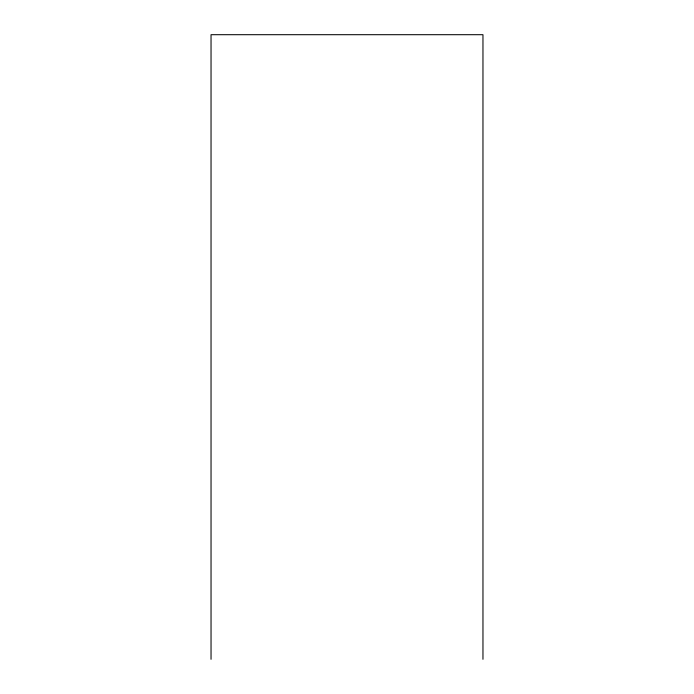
<?xml version="1.0" encoding="UTF-8"?>
<svg xmlns="http://www.w3.org/2000/svg" width="694" height="694" viewBox="0 0 694 694"><rect width="100%" height="100%" fill="white"/><g stroke="black" fill="none" stroke-linecap="round" stroke-linejoin="round"><path stroke-width="1.04" d="M482.963 659.3L482.963 34.7L211.037 34.7L211.037 659.3"/></g></svg>
